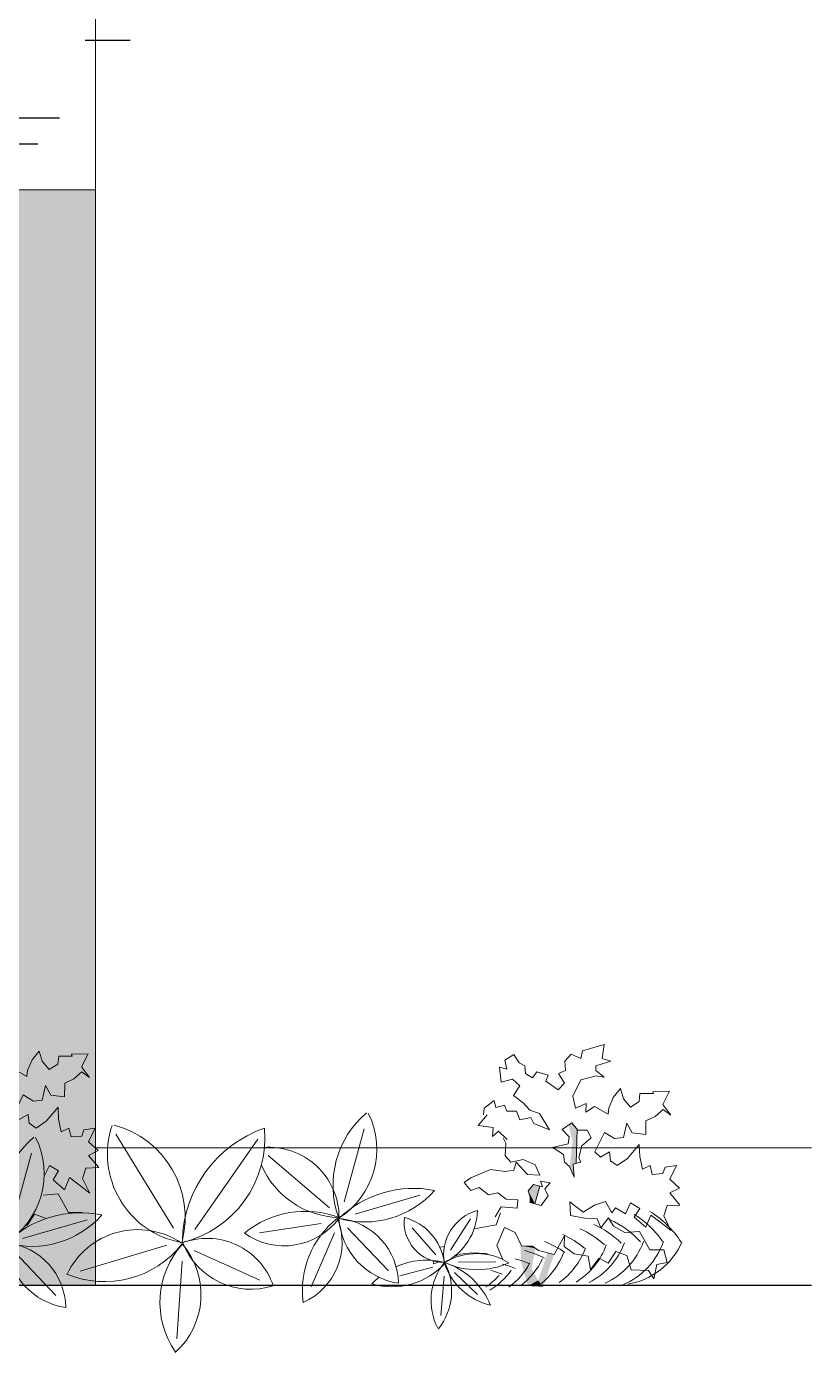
# Model space of a CAD drawing. Header units: millimetres. Extents: x 8.3 to 26.8, y 5.8 to 17.5.
# Drawn here: x 25.981 to 26.841, y 7.088 to 8.54 of the extents above; entities that cross this region are included whole.
import ezdxf

# ---------------------------------------------------------------- set-up
doc = ezdxf.new("R2010")
doc.units = ezdxf.units.MM
for name, color, linetype, lineweight in [('.', 7, 'Continuous', 0), ('Arborizacion', 76, 'Continuous', 0), ('LEST 01', 253, 'Continuous', 9)]:
    doc.layers.add(name, color=color, linetype=linetype, lineweight=lineweight)

# ---------------------------------------------------------------- blocks, each defined once
blk = doc.blocks.new('DJHDTYSJSTD')
at = {"color": 97, "true_color": 0x25742c}
blk.add_line((64.50551635922766, 12.75049798149147), (64.54389089673747, 12.75049798149147), dxfattribs=at)
at = {"color": 99, "true_color": 0x1a511e}
for p, q in [((64.40157114924014, 12.68387672058508), (64.48332769513483, 12.68387672058508)), ((64.39371647646546, 12.66166963361628), (64.46466766365805, 12.66166963361628))]:
    blk.add_line(p, q, dxfattribs=at)
blk = doc.blocks.new('47')
at = {"color": 3, "lineweight": 0, "true_color": 0x1fff1f}
for p, q in [((1710.141078472402, 123.247563167649), (1710.136681237918, 123.2422941170645)), ((1710.142807033918, 123.2414859252599), (1710.141078472402, 123.247563167649)), ((1710.15272989782, 123.2445520334325), (1710.15226290413, 123.2398359237045)), ((1710.16091924818, 123.2445994342053), (1710.15272989782, 123.2445520334325)), ((1710.170554436053, 123.2460577788669), (1710.16052945091, 123.2457264612265)), ((1710.16052945091, 123.2457264612265), (1710.16091924818, 123.2445994342053)), ((1710.166457317236, 123.2381075081391), (1710.170554436053, 123.2460577788669)), ((1710.133633960111, 123.2322690995456), (1710.125450811743, 123.23683445926)), ((1710.136681237918, 123.2422941170645), (1710.134037408571, 123.2358843614107)), ((1710.14706739069, 123.2364971530883), (1710.142807033918, 123.2414859252599)), ((1710.15226290413, 123.2398359237045), (1710.14706739069, 123.2364971530883)), ((1710.080410692637, 123.2287120330606), (1710.07844672232, 123.2340881168854)), ((1710.324612961747, 123.1567664347855), (1710.336721876756, 123.2007728606291)), ((1710.315800369885, 123.1531788531965), (1710.278818016571, 123.1847701038865)), ((1710.331298035161, 123.1495118901239), (1710.370131082982, 123.1607838827241)), ((1710.310707417503, 123.1438365676012), (1710.273563455767, 123.1382652723242)), ((1710.326685370111, 123.1412674816785), (1710.351209668736, 123.1152323108217)), ((1710.318796264587, 123.1381811756815), (1710.304656796183, 123.1056301511674)), ((1710.38478986249, 123.1120308100817), (1710.382708955384, 123.0884643524858))]:
    blk.add_line(p, q, dxfattribs=at)
at = {"color": 99, "lineweight": 0, "true_color": 0x256f25}
for p, q in [((1710.058992043365, 123.235860100515), (1710.058497658444, 123.2317953277133)), ((1710.064902356148, 123.2403271585278), (1710.058992043365, 123.235860100515)), ((1710.066026929928, 123.2361690009169), (1710.064902356148, 123.2403271585278)), ((1710.071117866126, 123.2376945643984), (1710.066026929928, 123.2361690009169)), ((1710.072527627559, 123.2339747680785), (1710.071117866126, 123.2376945643984)), ((1710.125450811743, 123.23683445926), (1710.115364163184, 123.2303525781028)), ((1710.134037408571, 123.2358843614107), (1710.133633960111, 123.2322690995456)), ((1710.171347795357, 123.2316529536627), (1710.166457317236, 123.2381075081391)), ((1710.07844672232, 123.2340881168854), (1710.072527627559, 123.2339747680785)), ((1710.115364163184, 123.2303525781028), (1710.080410692637, 123.2287120330606)), ((1710.156319161612, 123.2200450343162), (1710.156336523659, 123.2282306386837)), ((1710.156336523659, 123.2282306386837), (1710.161944267535, 123.2308309619591)), ((1710.161944267535, 123.2308309619591), (1710.166738791272, 123.235102511163)), ((1710.166738791272, 123.235102511163), (1710.171347795357, 123.2316529536627)), ((1710.125695095275, 123.2095316631936), (1710.131372511211, 123.2212241930246)), ((1710.131372511211, 123.2212241930246), (1710.137524515987, 123.2174907054876)), ((1710.142822196212, 123.2180947255989), (1710.144884382659, 123.2268121084425)), ((1710.144884382659, 123.2268121084425), (1710.147991578797, 123.2209802365278)), ((1710.147991578797, 123.2209802365278), (1710.156319161612, 123.2200450343162)), ((1710.137524515987, 123.2174907054876), (1710.142822196212, 123.2180947255989)), ((1710.152326620035, 123.213907970723), (1710.145274328638, 123.2054134687122)), ((1710.152620579255, 123.2066140301198), (1710.152326620035, 123.213907970723)), ((1710.128955432675, 123.2063548377812), (1710.125695095275, 123.2095316631936)), ((1710.134333999358, 123.2094881247464), (1710.128955432675, 123.2063548377812)), ((1710.134938062255, 123.2041904417626), (1710.134333999358, 123.2094881247464)), ((1710.139119900239, 123.2012203631354), (1710.134938062255, 123.2041904417626)), ((1710.145274328638, 123.2054134687122), (1710.139119900239, 123.2012203631354)), ((1710.154194781919, 123.1989863350833), (1710.152620579255, 123.2066140301198)), ((1710.15887349044, 123.2012503886916), (1710.154194781919, 123.1989863350833)), ((1710.160189867065, 123.1959116336706), (1710.15887349044, 123.2012503886916)), ((1710.166588397911, 123.1964521513372), (1710.160189867065, 123.1959116336706)), ((1710.167913429768, 123.2002741116841), (1710.166588397911, 123.1964521513372)), ((1710.174791396702, 123.2012417982103), (1710.167913429768, 123.2002741116841)), ((1710.170679382247, 123.19303251347), (1710.174791396702, 123.2012417982103)), ((1710.170661974655, 123.184846869075), (1710.176543713753, 123.187691305208)), ((1710.176543713753, 123.187691305208), (1710.170679382247, 123.19303251347)), ((1710.111012833927, 123.1712647526955), (1710.11057689626, 123.1794765334627)), ((1710.11057689626, 123.1794765334627), (1710.118590701809, 123.1731016698198)), ((1710.176863836203, 123.1774720288453), (1710.170661974655, 123.184846869075)), ((1710.118590701809, 123.1731016698198), (1710.125468681911, 123.1774479918203)), ((1710.144013087848, 123.1722849571781), (1710.147113922874, 123.1787333447971)), ((1710.147113922874, 123.1787333447971), (1710.152640767123, 123.1754257657444)), ((1710.152640767123, 123.1754257657444), (1710.149348126494, 123.1701579327494)), ((1710.156275982576, 123.1641056711357), (1710.159231133189, 123.1714070905539)), ((1710.159231133189, 123.1714070905539), (1710.165342023142, 123.1669612920485)), ((1710.167131549904, 123.1709513672152), (1710.169116595885, 123.1772042460253)), ((1710.169116595885, 123.1772042460253), (1710.176863836203, 123.1774720288453)), ((1710.066498320923, 123.1531061033767), (1710.07122057065, 123.1640091038533)), ((1710.07122057065, 123.1640091038533), (1710.077604195448, 123.160912014819)), ((1710.119558355958, 123.1696022983332), (1710.111012833927, 123.1712647526955)), ((1710.149348126494, 123.1701579327494), (1710.156275982576, 123.1641056711357)), ((1710.165342023142, 123.1669612920485), (1710.171426819508, 123.1620621455251)), ((1710.171426819508, 123.1620621455251), (1710.167131549904, 123.1709513672152)), ((1710.038572070094, 123.1577181392724), (1710.035283925692, 123.152632655821)), ((1710.152492681052, 123.1615950162945), (1710.143618410955, 123.1609373934187)), ((1710.158675887802, 123.1505177637577), (1710.152492681052, 123.1615950162945)), ((1710.035283925692, 123.152632655821), (1710.026102037533, 123.1511481347596)), ((1710.026102037533, 123.1511481347596), (1710.028080903487, 123.1460310649473)), ((1710.035525574898, 123.1444321130299), (1710.044567967468, 123.1480037909031)), ((1710.044567967468, 123.1480037909031), (1710.051434739211, 123.1487771862098)), ((1710.051434739211, 123.1487771862098), (1710.060306523692, 123.1482654496517)), ((1710.060306523692, 123.1482654496517), (1710.066248081235, 123.145388739906)), ((1710.070523344055, 123.1440375744352), (1710.066498320923, 123.1531061033767)), ((1710.133648370151, 123.142410424691), (1710.138146481428, 123.1494279596172)), ((1710.138146481428, 123.1494279596172), (1710.144830232304, 123.1470282431278)), ((1710.167120503423, 123.1504854632866), (1710.158675887802, 123.1505177637577)), ((1710.028080903487, 123.1460310649473), (1710.028569118793, 123.142104481815)), ((1710.028569118793, 123.142104481815), (1710.035525574898, 123.1444321130299)), ((1710.066248081235, 123.145388739906), (1710.070523344055, 123.1440375744352)), ((1710.379740257108, 123.124909306691), (1710.365451679215, 123.14122460343)), ((1710.388669710838, 123.1276783584531), (1710.400651866173, 123.1466732658478)), ((1710.358050685983, 123.1123655714773), (1710.377961583782, 123.1174765779192)), ((1710.393477752243, 123.1206223455557), (1710.415861556089, 123.1207018035985)), ((1710.391036803199, 123.1143243668553), (1710.404793068456, 123.1010121208584))]:
    blk.add_line(p, q, dxfattribs=at)
at = {"color": 97, "lineweight": 0, "true_color": 0x339933}
for p, q in [((1710.187129300251, 123.1975495684551), (1710.221803460124, 123.1409057674894)), ((1710.272708334628, 123.1944897072252), (1710.234757962988, 123.1401638194029)), ((1710.124350668711, 123.1420753386423), (1710.13645958372, 123.1860817644859)), ((1710.115538076849, 123.1384877570533), (1710.078555723535, 123.1700790077433)), ((1710.131035742125, 123.1348207939807), (1710.169868789947, 123.1460927865809)), ((1710.110445124468, 123.129145471458), (1710.073301162731, 123.123574176181)), ((1710.126423077076, 123.1265763855353), (1710.150947375701, 123.1005412146785)), ((1710.165640074277, 123.1150840953214), (1710.217866057326, 123.1307555687626)), ((1710.273914456362, 123.1096331127006), (1710.23428720894, 123.127589881282)), ((1710.223802736647, 123.0744191343748), (1710.226978261529, 123.1212306034765))]:
    blk.add_line(p, q, dxfattribs=at)
at = {"color": 3, "lineweight": 0, "true_color": 0x1fff1f}
blk.add_lwpolyline([(1709.822361899206, 123.2174813306466), (1709.805560103958, 123.2000408975517), (1709.799475032775, 123.1812183061012), (1709.818960922507, 123.1939822571626), (1709.836056880261, 123.2107333574647), (1709.822464245023, 123.1863267276807), (1709.795307640332, 123.1646291270444), (1709.812706967264, 123.1663869226843), (1709.84988981995, 123.1604922329368), (1709.869836496607, 123.1561893587911), (1709.798805229691, 123.1515504657763), (1709.81395484292, 123.1389524947531), (1709.845536343976, 123.1188609154933), (1709.852869290814, 123.1102490790126), (1709.813307972464, 123.1309771815734), (1709.787951760866, 123.1515484363799), (1709.804984653893, 123.1086450870325), (1709.820921355853, 123.0856795132852), (1709.789030752461, 123.1153412654208), (1709.779010237623, 123.1483566875909), (1709.777267176101, 123.1603191500113), (1709.768145302484, 123.1375083946218), (1709.751043611573, 123.1153341625334), (1709.739380121389, 123.1040072087159), (1709.766559658708, 123.1473973364974), (1709.774719826376, 123.1663798197968), (1709.748210092141, 123.1526575323402), (1709.727919914207, 123.133991788644), (1709.707489517998, 123.1336689608516), (1709.732402142142, 123.1464339266111), (1709.753490875122, 123.1655783311559), (1709.778240348363, 123.1749936856739), (1709.750004752077, 123.1895032559966), (1709.715048680466, 123.1880611852618), (1709.701169875521, 123.1949172554991), (1709.756556343341, 123.1966821540264), (1709.776975273236, 123.1861587182462), (1709.756567809655, 123.207528417599), (1709.742065066882, 123.2281017018019), (1709.782087172157, 123.190306774034), (1709.774333570493, 123.2539473582261), (1709.784517236234, 123.2242815472975), (1709.789425852152, 123.1871180693397), (1709.802534767837, 123.2068989971854)], close=True, dxfattribs=at)
for points in [[(1710.420128649693, 123.1221493743499), (1710.41640193249, 123.130545808779), (1710.421124182217, 123.1414488092555), (1710.427507807016, 123.1383517202213), (1710.431402041374, 123.1303952370914), (1710.438018554223, 123.1302084998486), (1710.441503019662, 123.1275385472984), (1710.450917815078, 123.1251761892298), (1710.457216645548, 123.1363780477563), (1710.457109615067, 123.1300168857409), (1710.462961491006, 123.125585982873), (1710.471521954221, 123.1241825825504), (1710.472879435258, 123.1161775458097), (1710.47807491908, 123.1228949546588), (1710.483551981718, 123.1198501300932), (1710.488050092996, 123.1268676650194), (1710.494733843871, 123.1244679485301), (1710.497421349964, 123.1158664028686), (1710.507862265991, 123.1155239959612), (1710.511017983364, 123.1105339661729), (1710.512874728946, 123.1190682930144), (1710.519055323334, 123.1203361056176), (1710.517024114991, 123.1279251686889), (1710.508579499369, 123.1279574691599), (1710.50239629262, 123.1390347216968), (1710.493522022522, 123.1383770988209), (1710.486661407226, 123.1422164239741), (1710.483760957874, 123.1471267953046), (1710.479135806572, 123.1412861117964), (1710.476909124554, 123.1466124112518), (1710.469461967527, 123.1470420037354), (1710.460916445495, 123.1487044580977), (1710.460480507828, 123.156916238865), (1710.468494313376, 123.1505413752221), (1710.475372293479, 123.1548876972225), (1710.481864251921, 123.1570471708315), (1710.485757228662, 123.1501953271012), (1710.488012510704, 123.1532489204743), (1710.493916699416, 123.1497246625804), (1710.497017534442, 123.1561730501994), (1710.502544378691, 123.1528654711466), (1710.499251738062, 123.1475976381516), (1710.506179594143, 123.141545376538), (1710.509134744757, 123.1488467959562), (1710.51524563471, 123.1444009974507), (1710.521330431076, 123.1395018509273), (1710.517035161472, 123.1483910726175), (1710.519020207453, 123.1546439514276), (1710.526767447771, 123.1549117342475), (1710.520565586223, 123.1622865744773), (1710.52644732532, 123.1651310106103), (1710.520582993815, 123.1704722188722), (1710.52469500827, 123.1786815036125), (1710.517817041336, 123.1777138170863), (1710.516492009479, 123.1738918567394), (1710.510093478633, 123.1733513390729), (1710.508777102008, 123.1786900940939), (1710.504098393487, 123.1764260404855), (1710.502524190823, 123.1840537355221), (1710.502230231603, 123.1913476761252), (1710.495177940206, 123.1828531741145), (1710.489023511807, 123.1786600685376), (1710.484841673823, 123.1816301471649), (1710.484237610926, 123.1869278301487), (1710.478859044243, 123.1837945431835), (1710.475598706844, 123.1869713685958), (1710.48127612278, 123.1986638984268), (1710.487428127555, 123.1949304108898), (1710.49272580778, 123.1955344310012), (1710.494787994227, 123.2042518138448), (1710.497895190364, 123.1984199419301), (1710.50622277318, 123.1974847397184), (1710.506240135227, 123.205670344086), (1710.511847879103, 123.2082706673613), (1710.516642402841, 123.2125422165652), (1710.521251406925, 123.2090926590649), (1710.516360928804, 123.2155472135413), (1710.520458047621, 123.2234974842691), (1710.510433062478, 123.2231661666287), (1710.510822859748, 123.2220391396075), (1710.502633509388, 123.2219917388347), (1710.502166515698, 123.2172756291068), (1710.496971002258, 123.2139368584906), (1710.492710645486, 123.2189256306621), (1710.49098208397, 123.2250028730512), (1710.486584849486, 123.2197338224668), (1710.483941020139, 123.213324066813), (1710.483537571679, 123.2097088049479), (1710.475354423311, 123.2142741646622), (1710.470158867086, 123.2109353968047), (1710.470263454737, 123.2161271966277), (1710.463928415925, 123.2133089368943), (1710.462328122433, 123.220483326699), (1710.466983120964, 123.2302206709477), (1710.476221022342, 123.232676559776), (1710.481181204901, 123.2319356164082), (1710.476145031956, 123.2358646099955), (1710.476118868726, 123.2387899457551), (1710.485108951282, 123.2414550214404), (1710.480006787517, 123.2431137621863), (1710.481139984154, 123.2514949153902), (1710.467991698443, 123.2477052258974), (1710.467017877435, 123.2432132842359), (1710.461255669929, 123.2458197447517), (1710.457367748379, 123.2414958855345), (1710.457766327626, 123.2360151493073), (1710.453567055192, 123.2341782645587), (1710.457321799477, 123.2283090238128), (1710.453456265549, 123.2243737042486), (1710.446015350541, 123.2294160116747), (1710.447336636406, 123.2331732092013), (1710.440630455123, 123.2351843887963), (1710.437880755784, 123.2314446180684), (1710.433752445403, 123.2342167050288), (1710.43330159893, 123.2387908363093), (1710.43002383749, 123.240539291034), (1710.426673871683, 123.2455405132538), (1710.421219304204, 123.2422166838198), (1710.422524442853, 123.236683640338), (1710.418043696381, 123.2378517525654), (1710.419086152946, 123.2288902864812), (1710.426016429892, 123.2307645751954), (1710.430329051133, 123.2266823651845), (1710.426617996763, 123.2209189400894), (1710.432275627027, 123.216499272439), (1710.436303060615, 123.211978701137), (1710.442167402531, 123.2100160855634), (1710.448158806436, 123.2001194304365), (1710.438837393071, 123.2041007044202), (1710.436959393499, 123.2075876658859), (1710.430314304205, 123.2061517384629), (1710.428350333888, 123.2115278222877), (1710.422431239128, 123.2114144734808), (1710.421021477695, 123.2151342698006), (1710.415930541496, 123.2136087063191), (1710.414805967715, 123.2177668639301), (1710.408895654932, 123.2132998059173), (1710.408401270012, 123.2092350331155)], [(1710.420330847952, 123.1953456848726), (1710.421965632557, 123.1920793425654), (1710.421536040074, 123.1846321855386), (1710.424953297103, 123.1807965740019), (1710.432321978127, 123.1823856723039), (1710.439665732716, 123.1790382815894), (1710.442304685198, 123.1729734892486), (1710.434987053812, 123.1733955897481), (1710.428137644116, 123.180807798809), (1710.426749109814, 123.1758849878406), (1710.421440234399, 123.1750866765097), (1710.412670541542, 123.1762422607686), (1710.400753938013, 123.1712770202605), (1710.396761406846, 123.1685185493557), (1710.400773944796, 123.1637389640412), (1710.405879822177, 123.1655235815625), (1710.411537409656, 123.1611039166708), (1710.417066709904, 123.1623443352848), (1710.42210288009, 123.1584152989115), (1710.429096737402, 123.1580118828276), (1710.428809093749, 123.1530255238697), (1710.419110368297, 123.1538448812475), (1710.41558236717, 123.1478759725014)]]:
    blk.add_lwpolyline(points, dxfattribs=at)
at = {"color": 99, "lineweight": 0, "true_color": 0x256f25}
for points in [[(1710.072871217853, 123.2168808323862), (1710.067560886212, 123.2219192146731), (1710.063978424259, 123.2187959207566), (1710.064323022238, 123.2241405352421), (1710.055387109386, 123.2253875228192), (1710.060868532143, 123.2317426556361)], [(1710.114933686796, 123.2230815509292), (1710.114292862998, 123.2025967903539)], [(1710.070427236384, 123.2179059794704), (1710.072062020989, 123.2146396371631), (1710.071632428506, 123.2071924801363), (1710.075049685535, 123.2033568685997), (1710.082418366559, 123.2049459669017), (1710.089762121148, 123.2015985761872), (1710.09240107363, 123.1955337838463), (1710.085083442244, 123.1959558843459), (1710.078234032548, 123.2033680934068), (1710.076845498246, 123.1984452824383), (1710.071536622831, 123.1976469711074), (1710.062766929974, 123.1988025553663), (1710.050850326445, 123.1938373148583), (1710.046857795278, 123.1910788439534), (1710.050870333229, 123.1862992586389), (1710.055976210609, 123.1880838761602), (1710.061633798088, 123.1836642112685), (1710.067163098337, 123.1849046298826), (1710.072199268522, 123.1809755935093), (1710.079193125834, 123.1805721774253), (1710.078905482181, 123.1755858184674), (1710.069206756729, 123.1764051758452), (1710.065678755601, 123.1704362670992)], [(1710.422774829421, 123.1943205377885), (1710.41746449778, 123.1993589200753), (1710.413882035826, 123.1962356261589), (1710.414226633805, 123.2015802406444), (1710.405290720954, 123.2028272282215), (1710.410772143711, 123.2091823610383)], [(1710.464837298364, 123.2005212563315), (1710.464196474566, 123.1800364957561)], [(1710.092389666548, 123.1888032398252), (1710.08953426888, 123.1782838389561)], [(1710.039511366267, 123.1539588602487), (1710.043006471543, 123.1644672191013), (1710.050215721201, 123.1626606784734), (1710.066187331304, 123.1656560108594), (1710.068905921215, 123.1728601173465)], [(1710.442293278116, 123.1662429452274), (1710.439437880448, 123.1557235443584)], [(1710.402822920334, 123.1406074175022), (1710.416090942872, 123.1430957162616), (1710.418809532782, 123.1502998227487)], [(1710.384956240355, 123.1300349653063), (1710.38215318911, 123.1295817700008)], [(1710.390848897139, 123.1240125638756), (1710.394471579035, 123.1254434963054), (1710.401338350779, 123.126216891612), (1710.41021013526, 123.1257051550539), (1710.411736642541, 123.1249660696642)], [(1710.378259991536, 123.121255187817), (1710.378472730361, 123.1195441872173), (1710.381484033966, 123.1205517698374)], [(1710.384680842249, 123.1216214223493), (1710.38470661981, 123.1216300475248)]]:
    blk.add_lwpolyline(points, dxfattribs=at)
for points in [[(1710.113253028836, 123.1943309475239), (1710.110431023112, 123.2006012235157), (1710.107403606138, 123.2033098052726), (1710.106758468445, 123.2078951317432), (1710.103869286686, 123.2096211533016), (1710.100179337596, 123.2121080526085), (1710.109596546226, 123.2142936949654), (1710.110105872328, 123.218617521807), (1710.106002437944, 123.2229475506402), (1710.111688625447, 123.2269077785769), (1710.115338757358, 123.2226038833574), (1710.120987605646, 123.2225379249129), (1710.123457142905, 123.2180422696351), (1710.117718688175, 123.2131754367518), (1710.115951581411, 123.2061953057911), (1710.117154598818, 123.2033970528414), (1710.112531903516, 123.202104367)], [(1710.463156640405, 123.1717706529261), (1710.460334634679, 123.178040928918), (1710.457307217706, 123.1807495106748), (1710.456662080012, 123.1853348371454), (1710.453772898253, 123.1870608587039), (1710.450082949164, 123.1895477580108), (1710.459500157793, 123.1917334003677), (1710.460009483895, 123.1960572272092), (1710.455906049513, 123.2003872560425), (1710.461592237015, 123.2043474839792), (1710.465242368925, 123.2000435887596), (1710.470891217214, 123.1999776303152), (1710.473360754473, 123.1954819750374), (1710.467622299743, 123.190615142154), (1710.465855192978, 123.1836350111933), (1710.467058210386, 123.1808367582436), (1710.462435515084, 123.1795440724023)], [(1710.092839467297, 123.1918700007459), (1710.094001367123, 123.1883593940417), (1710.088628956887, 123.1898388275363), (1710.085425997861, 123.1861251876635), (1710.086565510065, 123.1822260413063), (1710.08664150045, 123.1790379910868), (1710.093362620156, 123.1772858227457), (1710.097587996588, 123.1829546482007), (1710.09555682062, 123.187165115825), (1710.09869131362, 123.190817736111)], [(1710.442743078865, 123.1693097061481), (1710.44390497869, 123.165799099444), (1710.438532568455, 123.1672785329386), (1710.435329609429, 123.1635648930657), (1710.436469121632, 123.1596657467085), (1710.436545112019, 123.156477696489), (1710.443266231726, 123.1547255281479), (1710.447491608156, 123.1603943536029), (1710.445460432188, 123.1646048212272), (1710.448594925188, 123.1682574415132)]]:
    blk.add_lwpolyline(points, close=True, dxfattribs=at)
for points, const_width in [([(1709.972691004177, 123.1552230008853, 1), (1709.989356737682, 123.15414846537, 1)], 0.0033400676631297), ([(1709.879905266969, 123.1479968142029, 1), (1709.893793378222, 123.1471013679401, 1)], 0.0027833897192748)]:
    blk.add_lwpolyline(points, format="xyb", close=True, dxfattribs=dict(at, const_width=const_width))
for centre, radius, start, end in [((1709.944115862073, 123.3340867061607), 0.04007353468139, 229.3542990159657, 252.916974754845), ((1709.943847149412, 123.3378936273383), 0.04007353468139, 231.8947925220335, 245.9257661431351), ((1709.770845352031, 123.1600257832203), 0.210246345845497, 358.5445871243189, 42.24356335578471), ((1709.875930792948, 123.3031055051533), 0.0528516111513528, 356.6145010463355, 3.635434496629769), ((1709.881236377704, 123.2980700671332), 0.0528516111513528, 355.4674769561048, 3.635434496629769), ((1709.892152857926, 123.2887347140503), 0.0528516111513528, 350.7271450170704, 3.635434496629769), ((1709.948873924968, 123.3209023454223), 0.04007353468139, 235.0048782555433, 262.5030043727847), ((1709.711700556846, 123.1519991328154), 0.1752052882045808, 358.5445871243189, 42.24356335578471), ((1709.907375637787, 123.2805681487677), 0.0528516111513528, 337.9750971249497, 353.5383244455146), ((1709.918055355061, 123.2659111832641), 0.0528516111513528, 333.4241829395012, 353.4661974493629), ((1709.967641342529, 123.2805927677542), 0.04007353468139, 224.5728538223305, 267.7149896397959), ((1709.833533085754, 123.2402912852959), 0.044043009292794, 333.4241829395012, 353.4661974493629), ((1709.930409600689, 123.2530377937188), 0.0528516111513528, 322.1906172717198, 345.9832270332255), ((1710.115975892941, 123.2114725776214), 0.0528516111513528, 149.941293928465, 165.5045212490299), ((1709.874854741978, 123.2525259390376), 0.0333946122344917, 224.5728538223305, 267.7149896397959), ((1709.973177485392, 123.2602024625904), 0.04007353468139, 220.1130653271528, 268.7667630968408), ((1710.01355409783, 123.1927913051067), 0.044043009292794, 139.8441838773466, 152.7524733569148), ((1709.940191300014, 123.2359204645988), 0.0528516111513528, 314.9603357071744, 344.4417665400897), ((1710.025494536964, 123.193629487992), 0.044043009292794, 139.8441838773466, 148.0121414178768), ((1710.031544904289, 123.1943705763367), 0.044043009292794, 139.8441838773466, 146.865117327647), ((1710.080229954192, 123.2036049033808), 0.0528516111513528, 157.4963913407528, 181.2890011022559), ((1709.880310667982, 123.2354796989571), 0.0333946122344917, 220.1130653271528, 268.7667630968408), ((1709.844670764062, 123.2295091415641), 0.044043009292794, 322.1906172717198, 345.9832270332255), ((1710.030255048766, 123.0468927911367), 0.1752052882045808, 101.2360550182, 144.935031249668), ((1709.979375670073, 123.2389063768286), 0.04007353468139, 211.9114432660882, 267.2752606971869), ((1709.999309340939, 123.194871461483), 0.044043009292794, 149.941293928465, 165.5045212490299), ((1709.991520450508, 123.2424634414794), 0.0333946122344917, 240.9766140011832, 268.4747401184444), ((1710.00124538575, 123.2489334279731), 0.0333946122344917, 250.5626436191314, 274.1253193580353), ((1710.003313287055, 123.2513496785955), 0.0333946122344917, 257.5538522308568, 271.5848258519633), ((1710.06218226681, 123.195669818122), 0.0528516111513528, 159.037851833884, 188.5192826668057), ((1709.852822180167, 123.2152447006308), 0.044043009292794, 314.9603357071744, 344.4417665400897), ((1709.969521058648, 123.1883150662825), 0.044043009292794, 157.4963913407528, 181.2890011022559), ((1709.975149300657, 123.2332513009682), 0.0333946122344917, 235.564816421607, 270.4374076010398), ((1710.044386346227, 123.1849755746843), 0.0528516111513528, 158.931238361003, 195.6304782946189), ((1709.885475821883, 123.2177329608223), 0.0333946122344917, 211.9114432660882, 267.2752606971869), ((1709.954481319164, 123.1817024952335), 0.044043009292794, 159.037851833884, 188.5192826668057), ((1709.958961345686, 123.2247751533762), 0.0333946122344917, 235.7646287341783, 278.906764551646), ((1709.948128669112, 123.2167355798224), 0.0528516111513528, 307.8491400793549, 344.5483800129752), ((1710.050123505066, 123.2348142956057), 0.04007353468139, 234.7128552771377, 283.3665530468195), ((1709.859436654415, 123.1992572966504), 0.044043009292794, 307.8491400793549, 344.5483800129752), ((1709.939651385345, 123.172790625702), 0.044043009292794, 158.931238361003, 195.6304782946189), ((1709.981087643647, 123.213929417093), 0.04007353468139, 212.9477919586759, 269.3544731906383), ((1710.033701222565, 123.1849387012753), 0.0528516111513528, 169.2824434526238, 206.0213009974901), ((1709.871911549416, 123.1365354309712), 0.0528516111513528, 34.4036034392975, 58.19621320080482), ((1709.89119875575, 123.1406205588407), 0.0528516111513528, 27.17332187474211, 56.65475270764591), ((1709.944432351043, 123.2143228931365), 0.0333946122344917, 234.7128552771377, 283.3665530468195), ((1709.911891280731, 123.1423179220909), 0.0528516111513528, 20.06212624692021, 56.76136618053185), ((1709.928177806464, 123.1539200492508), 0.0528516111513528, 0.8300974824288635, 37.83505173641604), ((1709.886902466528, 123.1969188277093), 0.0333946122344917, 212.9477919586759, 269.3544731906383), ((1709.855508659287, 123.1277615608072), 0.0528516111513528, 45.63716910707103, 65.67918361693368), ((1709.842810935542, 123.1469110211741), 0.044043009292794, 0.8300974824288635, 37.83505173641604), ((1709.929720161522, 123.2031346399777), 0.0333946122344917, 236.2043576768041, 291.5681751079027), ((1709.911733854462, 122.9561853060265), 0.210246345845497, 70.75757329189494, 114.456549523338), ((1709.838289881808, 123.1220697508178), 0.0528516111513528, 50.18808329251128, 65.75131061309345), ((1709.856676376733, 123.1794621943842), 0.04007353468139, 296.7858399899016, 339.9279758073717), ((1709.878154073206, 123.1794476126773), 0.04007353468139, 292.3260514947313, 340.9797492644116), ((1709.900325595746, 123.1788439982524), 0.04007353468139, 284.1244294336598, 339.4882468647446), ((1710.026022184077, 123.113877679131), 0.0528516111513528, 97.20914873851964, 133.9480062833723), ((1710.016229052173, 123.202334587997), 0.04007353468139, 234.1251451833359, 290.5318264153193), ((1710.366373606165, 123.1002337429693), 0.0647382773350502, 78.69920173238883, 134.0895460399156), ((1710.336786443, 123.2012794865896), 0.0565506761486131, 254.4822607656522, 318.3767726526018), ((1709.829107642207, 122.9821320684872), 0.1752052882045808, 70.75757329189494, 114.456549523338), ((1709.83496539633, 123.1763893978783), 0.04007353468139, 305.2551969405083, 340.1277881199435), ((1709.924347916886, 123.1135423794076), 0.044043009292794, 97.20914873851964, 133.9480062833723), ((1709.924631596025, 123.1728441881232), 0.04007353468139, 285.1607781262424, 341.5674593582054), ((1709.958652878174, 123.1068022131609), 0.0528516111513528, 64.95820303544241, 101.9631572894344), ((1709.932737274246, 123.1625280012604), 0.04007353468139, 300.9040083139252, 352.737349303476), ((1709.839855760176, 123.1626811369011), 0.0333946122344917, 285.1607781262424, 341.5674593582054), ((1709.868206828633, 123.1076461577659), 0.044043009292794, 64.95820303544241, 101.9631572894344), ((1709.846610492027, 123.1540843145154), 0.0333946122344917, 300.9040083139252, 352.737349303476), ((1710.024550730345, 123.1323584158202), 0.04007353468139, 150.8819605239606, 202.7153015135052), ((1710.037597151317, 123.0965324432975), 0.0528516111513528, 86.57119791797732, 119.4453320706931), ((1710.385052987559, 123.1446499327033), 0.0243610115400898, 173.3730351324963, 269.6566477663557), ((1710.352386516522, 123.1157484663822), 0.032824001674394, 8.628092033744913, 75.04923968736928), ((1710.412164369826, 123.1250207360325), 0.0276663117258657, 105.3651649340927, 190.6537103720067), ((1710.368866691595, 123.1524911903754), 0.0359756796729939, 296.4787193539713, 358.7369005041241), ((1710.469046451834, 123.1006331879957), 0.0572559120806322, 34.4036034392975, 58.19621320080482), ((1710.478895047438, 123.1021408216685), 0.0572559120806322, 32.03316170832929, 58.6502301254471), ((1709.923121705442, 123.1289429933153), 0.0333946122344917, 150.8819605239606, 202.7153015135052), ((1709.933993722919, 123.0990880162131), 0.044043009292794, 86.57119791797732, 119.4453320706931), ((1709.96198535055, 123.0870853446733), 0.0528516111513528, 84.19023179993997, 120.8894717335488), ((1709.940078043024, 123.111869178691), 0.04007353468139, 349.2888836792464, 45.69556491121807), ((1710.049579139249, 123.1315757957999), 0.04007353468139, 163.7289238997706, 220.4385687665672), ((1710.443011167224, 123.0884383099461), 0.0572559120806322, 47.91192162216041, 65.89243153940241), ((1710.451276654195, 123.0911281619847), 0.0572559120806322, 45.63716910707103, 65.67918361693368), ((1710.460932336642, 123.0939320487637), 0.0572559120806322, 42.79867796147335, 65.41986764825367), ((1709.870983888946, 123.0912154340262), 0.044043009292794, 84.19023179993997, 120.8894717335488), ((1709.943978712862, 123.1282908099651), 0.0333946122344917, 163.7289238997706, 220.4385687665672), ((1710.051610055131, 123.0818660577911), 0.0528516111513528, 84.96907970198433, 111.5861481191287), ((1710.424489724679, 123.0795714027129), 0.0572559120806322, 54.79840037477049, 68.76056350013627), ((1710.432622978592, 123.0849620344962), 0.0572559120806322, 50.18808329251128, 65.75131061309345), ((1710.452541681428, 123.1471371816932), 0.0434129959048392, 296.7858399899016, 339.9279758073717), ((1710.463799611231, 123.1474483426575), 0.0434129959048392, 294.3568822113225, 340.4172725501392), ((1710.47580918594, 123.147121384844), 0.0434129959048392, 292.3260514947313, 340.9797492644116), ((1710.488245259341, 123.1501533411036), 0.0434129959048392, 279.381712953137, 335.9749172851352), ((1709.961787075804, 123.1208665165576), 0.0333946122344917, 167.6443925422965, 224.2375968742917), ((1709.945671142765, 123.086866028291), 0.044043009292794, 84.96907970198433, 111.5861481191287), ((1710.070949174778, 123.122666643711), 0.04007353468139, 167.6443925422965, 224.2375968742917), ((1710.404363911614, 123.0890900597833), 0.0366257456756104, 57.94614996724899, 121.3841061809275), ((1710.419161002371, 123.0719616095497), 0.0572559120806322, 62.94013118463445, 75.84842066418727), ((1710.416007508786, 123.1414287356725), 0.0434129959048392, 309.1683294911137, 339.3852011042273), ((1710.429021452658, 123.1438083188118), 0.0434129959048392, 305.2551969405083, 340.1277881199435), ((1710.441476664781, 123.1455297676226), 0.0434129959048392, 301.5182881957232, 340.53862573775), ((1709.975692133574, 123.1080375515317), 0.0333946122344917, 163.2020372772975, 209.2624276160936), ((1709.924073404493, 123.0926174017167), 0.04007353468139, 348.2525349866618, 43.61635241775384), ((1710.060464811076, 123.0659306390527), 0.0528516111513528, 78.19944217918022, 100.8206318659666), ((1710.353361702566, 123.148734725335), 0.0430227630378017, 253.5773482447309, 318.0484394767243), ((1710.374313489924, 123.0760487139357), 0.0456479808887761, 76.08603083655649, 113.8735653796288), ((1710.42185631232, 123.1324014518787), 0.0389406079031483, 198.716461373913, 256.3330464603964), ((1710.404671496633, 123.1622492182625), 0.0462580937327858, 245.8436512981206, 294.4283795482551), ((1710.371191583575, 123.0777175872449), 0.0447553318489501, 22.11077298342406, 71.02857339987116), ((1710.389574656005, 123.1405725830552), 0.0434129959048392, 301.5672851835137, 325.129960922431), ((1710.398968366507, 123.0599835759197), 0.0572559120806322, 68.8274872138879, 75.84842066418727), ((1710.405918474893, 123.0637901358195), 0.0572559120806322, 67.68046312367755, 75.84842066418727), ((1710.398146150468, 123.1405759096917), 0.0434129959048392, 306.2555492077347, 331.7692444337434), ((1710.413620228184, 123.0669585769415), 0.0572559120806322, 67.32828540872613, 75.84842066418727), ((1710.404749578983, 123.1411175747082), 0.0434129959048392, 307.2178644230991, 334.7159905403622), ((1710.385558705288, 123.1415552406255), 0.0434129959048392, 304.1077786895997, 318.1387523106944), ((1709.988641415434, 123.096664140305), 0.0333946122344917, 163.0806840896798, 202.1010216317244), ((1709.961642124119, 123.0620073794687), 0.044043009292794, 77.72687828803045, 95.70738820527592)]:
    blk.add_arc(centre, radius, start, end, dxfattribs=at)
at = {"color": 3, "lineweight": 0, "true_color": 0x1fff1f}
for centre, radius, start, end in [((1709.856261143273, 123.2970390381102), 0.0333946122344917, 229.3542990159657, 252.916974754845), ((1709.856037216055, 123.3002114724249), 0.0333946122344917, 231.8947925220335, 245.9257661431351), ((1709.799440252335, 123.2712213706041), 0.044043009292794, 356.6145010463355, 3.635434496629769), ((1709.803861572965, 123.267025172254), 0.044043009292794, 355.4674769561048, 3.635434496629769), ((1709.958083170486, 123.3003272577556), 0.04007353468139, 233.0422107729386, 267.9148019523784), ((1709.812958639817, 123.2592457113516), 0.044043009292794, 350.7271450170704, 3.635434496629769), ((1709.860226195686, 123.2860520708282), 0.0333946122344917, 235.0048782555433, 262.5030043727847), ((1709.82463332136, 123.2525054232156), 0.044043009292794, 337.9750971249497, 353.5383244455146), ((1710.14739812817, 123.2099822094322), 0.0528516111513528, 139.8441838773466, 148.0121414178768), ((1710.154658568961, 123.2108715154459), 0.0528516111513528, 139.8441838773466, 146.865117327647), ((1709.866889598609, 123.2689713473722), 0.0333946122344917, 233.0422107729386, 267.9148019523784), ((1710.153110742333, 123.033898173206), 0.210246345845497, 101.2360550182, 144.935031249668), ((1710.133069601211, 123.2089763899699), 0.0528516111513528, 139.8441838773466, 152.7524733569148), ((1710.118299146714, 123.2763469374095), 0.04007353468139, 250.5626436191314, 274.1253193580353), ((1710.12078062828, 123.2792464381565), 0.04007353468139, 257.5538522308568, 271.5848258519633), ((1710.09867070153, 123.2060491701079), 0.0528516111513528, 150.0134209246095, 170.0554354344707), ((1710.106629224423, 123.2685829536172), 0.04007353468139, 240.9766140011832, 268.4747401184444), ((1710.086983844603, 123.2575283850037), 0.04007353468139, 235.564816421607, 270.4374076010398), ((1709.984888348097, 123.1903519552217), 0.044043009292794, 150.0134209246095, 170.0554354344707), ((1710.067558298637, 123.2473570078932), 0.04007353468139, 235.7646287341783, 278.906764551646), ((1710.375238493015, 123.1668039705014), 0.057352901663001, 130.4327977783718, 199.4417911202951), ((1710.295355250291, 123.1884880550147), 0.0488671177355172, 302.0290391974285, 26.51748119663922), ((1710.03246887764, 123.2213883918151), 0.04007353468139, 236.2043576768041, 291.5681751079027), ((1710.279072282714, 123.1473065792215), 0.0424689717176127, 0.18648879230574, 94.2475811904111), ((1709.930747115626, 123.1727598978612), 0.044043009292794, 169.2824434526238, 206.0213009974901), ((1709.811995059947, 123.1358281124991), 0.044043009292794, 27.17332187474211, 56.65475270764591), ((1709.829238830764, 123.1372425818742), 0.044043009292794, 20.06212624692021, 56.76136618053185), ((1710.322816249781, 123.1996532639558), 0.0522910052045342, 203.2749944892356, 268.2439728166885), ((1709.782253312894, 123.1251122808044), 0.044043009292794, 45.63716910707103, 65.67918361693368), ((1709.795922388002, 123.1324238392744), 0.044043009292794, 34.4036034392975, 58.19621320080482), ((1709.767904331662, 123.1203691058133), 0.044043009292794, 50.18808329251128, 65.75131061309345), ((1709.783226410766, 123.1681961421186), 0.0333946122344917, 296.7858399899016, 339.9279758073717), ((1709.80112449116, 123.1681839906962), 0.0333946122344917, 292.3260514947313, 340.9797492644116), ((1709.819600759943, 123.1676809786755), 0.0333946122344917, 284.1244294336598, 339.4882468647446), ((1709.820748881432, 123.1054511746134), 0.0528516111513528, 67.32828540872613, 75.84842066418727), ((1709.812560589861, 123.1739056340904), 0.04007353468139, 307.2178644230991, 334.7159905403622), ((1709.916186973632, 123.1872564701293), 0.0333946122344917, 234.1251451833359, 290.5318264153193), ((1709.753286831348, 123.1065202923097), 0.044043009292794, 67.32828540872613, 75.84842066418727), ((1709.746463255039, 123.1635656752071), 0.0333946122344917, 307.2178644230991, 334.7159905403622), ((1709.765133927097, 123.1656354783637), 0.0333946122344917, 305.2551969405083, 340.1277881199435), ((1709.794845937219, 123.1743096333987), 0.04007353468139, 304.1077786895997, 318.1387523106944), ((1709.798552968651, 123.1734025648722), 0.04007353468139, 301.5672851835137, 325.129960922431), ((1709.807224086038, 123.0990127121318), 0.0528516111513528, 68.8274872138879, 75.84842066418727), ((1709.83522008046, 122.9801235423304), 0.1752052882045808, 42.89698385960686, 72.86173653554667), ((1709.919068780366, 122.9537750746383), 0.210246345845497, 43.4428453085402, 72.86173653554667), ((1710.301218990779, 123.0931591183915), 0.0579648293653168, 69.47643616996744, 129.3093295517463), ((1709.731701044504, 123.1639023412974), 0.0333946122344917, 304.1077786895997, 318.1387523106944), ((1709.734790237364, 123.1631464508587), 0.0333946122344917, 301.5672851835137, 325.129960922431), ((1709.74201616852, 123.1011549069082), 0.044043009292794, 68.8274872138879, 75.84842066418727), ((1710.288411201146, 123.1716329099586), 0.0412606077609323, 234.5798361145452, 323.547234052347), ((1710.354413267099, 123.1035556686264), 0.0549968885827802, 127.9157778770166, 187.5328655415978), ((1710.284199917604, 123.132265350457), 0.0391971979752483, 293.597660408626, 21.47653742787948), ((1710.36373416723, 123.1498842607982), 0.0425212624813842, 184.2511519718423, 261.2155315204483), ((1710.317444257308, 123.1073079884039), 0.0398000030976601, 0.7972606618147592, 83.4500350054879), ((1709.953050106051, 123.0735865126757), 0.044043009292794, 78.19944217918022, 100.8206318659666), ((1710.087635244102, 123.1072718856799), 0.04007353468139, 163.2020372772975, 209.2624276160936), ((1710.413502606763, 123.0974169364138), 0.0366177048565349, 141.3451543883674, 207.1617086967232), ((1710.352202840522, 123.1033157526597), 0.0371048588214374, 321.8306311160388, 26.67623196300709), ((1710.374313489924, 123.0760487139357), 0.0456479808887761, 129.1178098142141, 136.5060860362131)]:
    blk.add_arc(centre, radius, start, end, dxfattribs=at)
at = {"color": 97, "lineweight": 0, "true_color": 0x339933}
for centre, radius, start, end in [((1710.174976199979, 123.1521128743582), 0.057352901663001, 130.4327977783718, 199.4417911202951), ((1710.095092957256, 123.1737969588715), 0.0488671177355172, 302.0290391974285, 26.51748119663922), ((1710.236398292777, 123.1857758591141), 0.0543272217518301, 161.6472808092813, 259.716197828457), ((1710.171086575022, 123.1473431535898), 0.0577671348016153, 345.3229475969786, 74.89192788640612), ((1710.212015647251, 123.1954346034748), 0.0648174038400066, 283.3907309018108, 5.148322375182514), ((1710.300844001901, 123.1316788063874), 0.0736846955716139, 109.2329404520771, 178.6465379279994), ((1710.078809989679, 123.1326154830784), 0.0424689717176127, 0.18648879230574, 100.1356780811264), ((1710.122553956746, 123.1849621678126), 0.0522910052045342, 191.629001377818, 268.2439728166885), ((1710.166111313129, 123.085542646826), 0.0647382773350502, 78.69920173238883, 134.0895460399156), ((1710.136524149964, 123.1865883904464), 0.0565506761486131, 254.4822607656522, 318.3767726526018), ((1710.200310939009, 123.093074516324), 0.0470634401572428, 56.3752070085101, 154.4607144959207), ((1710.100956697743, 123.0784680222483), 0.0579648293653168, 69.47643616996744, 129.3093295517463), ((1710.088148908111, 123.1569418138155), 0.0412606077609323, 234.5798361145452, 323.547234052347), ((1710.154150974064, 123.0888645724832), 0.0549968885827802, 127.9157778770166, 187.5328655415978), ((1710.083937624569, 123.1175742543137), 0.0391971979752483, 293.597660408626, 21.47653742787948), ((1710.163471874194, 123.1351931646551), 0.0425212624813842, 184.2511519718423, 261.2155315204483), ((1710.117181964272, 123.0926168922607), 0.0398000030976601, 0.7972606618147592, 83.4500350054879), ((1710.266021444605, 123.096302478173), 0.0523326089678149, 137.8855031185068, 214.2987317391432), ((1710.191547398273, 123.1009840124652), 0.0468630258859632, 312.0001007447168, 40.46521915183965), ((1710.242071097824, 123.092788749684), 0.0420899175326871, 18.76248364769897, 111.3354952739996), ((1710.268546160168, 123.1485601088356), 0.0443015702815716, 201.7970298643715, 287.5765813882714), ((1710.180252749776, 123.1682591184778), 0.0594690290234424, 247.5249923347299, 321.6238703612749)]:
    blk.add_arc(centre, radius, start, end, dxfattribs=at)
at = {"color": 99, "lineweight": 0, "true_color": 0x256f25}
for points in [[(1710.109853012722, 123.2256293324623), (1710.111688625447, 123.2269077785769), (1710.112226687114, 123.2159612500635), (1710.114933686796, 123.2230815509292)], [(1710.112226687114, 123.2159612500635), (1710.114933686796, 123.2230815509292), (1710.112531903516, 123.202104367), (1710.114292862998, 123.2025967903539)], [(1710.110431023112, 123.2006012235157), (1710.113253028836, 123.1943309475239), (1710.112226687114, 123.2159612500635), (1710.112531903516, 123.202104367)], [(1710.45975662429, 123.2030690378645), (1710.461592237015, 123.2043474839792), (1710.462130298681, 123.1934009554658), (1710.464837298364, 123.2005212563315)], [(1710.462130298681, 123.1934009554658), (1710.464837298364, 123.2005212563315), (1710.462435515084, 123.1795440724023), (1710.464196474566, 123.1800364957561)], [(1710.088628956887, 123.1898388275363), (1710.092389666548, 123.1888032398252), (1710.085425997861, 123.1861251876635), (1710.08953426888, 123.1782838389561)], [(1710.460334634679, 123.178040928918), (1710.463156640405, 123.1717706529261), (1710.462130298681, 123.1934009554658), (1710.462435515084, 123.1795440724023)], [(1710.085425997861, 123.1861251876635), (1710.08953426888, 123.1782838389561), (1710.086565510065, 123.1822260413063), (1710.08953426888, 123.1782838389561)], [(1710.438532568455, 123.1672785329386), (1710.442293278116, 123.1662429452274), (1710.435329609429, 123.1635648930657), (1710.439437880448, 123.1557235443584)], [(1710.435329609429, 123.1635648930657), (1710.439437880448, 123.1557235443584), (1710.436469121632, 123.1596657467085), (1710.439437880448, 123.1557235443584)], [(1710.436469121632, 123.1596657467085), (1710.439437880448, 123.1557235443584), (1710.436545112019, 123.156477696489), (1710.439437880448, 123.1557235443584)], [(1710.430586447504, 123.1320616322584), (1710.431402041374, 123.1303952370914), (1710.431253925686, 123.1199431258746)], [(1710.431402041374, 123.1303952370914), (1710.439722731853, 123.1289026792532), (1710.431253925686, 123.1199431258746), (1710.437428360869, 123.116598175232)], [(1710.431402041374, 123.1303952370914), (1710.438018554223, 123.1302084998486), (1710.439722731853, 123.1289026792532)], [(1710.444533110988, 123.1057276667216), (1710.441374907999, 123.1095483370761), (1710.450917815078, 123.1251761892298), (1710.447009463148, 123.1261568504701)], [(1710.431253925686, 123.1199431258746), (1710.437428360869, 123.116598175232), (1710.435256777562, 123.1062047359506), (1710.441374907999, 123.1095483370761)], [(1710.435256777562, 123.1062047359506), (1710.441374907999, 123.1095483370761), (1710.444533110988, 123.1057276667216), (1710.441374907999, 123.1095483370761)]]:
    blk.add_solid(points, dxfattribs=at)
at = {"color": 3, "lineweight": 0, "true_color": 0x1fff1f}
blk.add_solid([(1710.086565510065, 123.1822260413063), (1710.08953426888, 123.1782838389561), (1710.08664150045, 123.1790379910868), (1710.08953426888, 123.1782838389561)], dxfattribs=at)

msp = doc.modelspace()

# ---------------------------------------------------------------- hatches: boundary and pattern name
at = {"layer": '.', "true_color": 0x939598}
h = msp.add_hatch(color=252, dxfattribs=at)
h.dxf.hatch_style = 1
h.paths.add_polyline_path([(26.05676638973195, 8.361198497485406), (25.90676638970867, 8.361198497485406), (25.90676638970867, 7.162163964458704), (26.05676638973195, 7.162163964458704)])

# ---------------------------------------------------------------- linework, layer by layer
at = {"lineweight": 5}
msp.add_line((26.05676638973195, 7.312163964458704), (26.84050449720841, 7.312163964458704), dxfattribs=at)
at = {"lineweight": 30}
msp.add_line((23.64084239983344, 7.162163964458704), (26.84050449720841, 7.162163964458704), dxfattribs=at)
at = {"layer": 'LEST 01'}
msp.add_line((26.05676638973193, 8.361198497485406), (26.05670162805046, 9.445105053445557), dxfattribs=at)
msp.add_lwpolyline([(25.90676638970867, 7.162163964458704), (26.05676638973195, 7.162163964458704), (26.05676638973195, 8.361198497485406), (25.90676638970867, 8.361198497485406)], close=True, dxfattribs=at)

# ---------------------------------------------------------------- block references
at = {"xscale": 1.276753706504084, "yscale": 1.276753706504084, "zscale": 1.276753706504084}
msp.add_blockref('DJHDTYSJSTD', (-56.31199685131161, -7.754290189019431), dxfattribs=at)
at = {"layer": 'Arborizacion', "color": 31, "xscale": 1.818216783632952, "yscale": 1.818216783632952, "zscale": 1.818216783632952}
msp.add_blockref('47', (-3083.411892661807, -216.6726473650292), dxfattribs=at)

doc.saveas('drawing.dxf')
